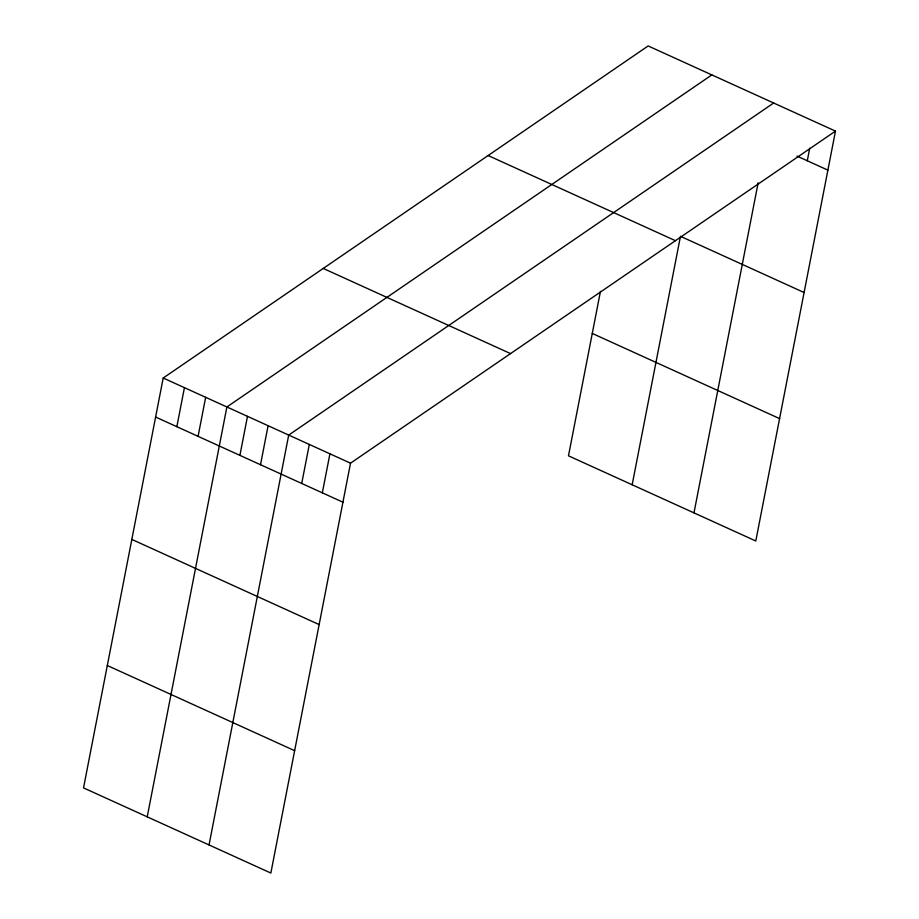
<?xml version="1.0" encoding="UTF-8"?>
<svg xmlns="http://www.w3.org/2000/svg" width="919" height="919" viewBox="0 0 919 919"><rect width="100%" height="100%" fill="white"/><g stroke="black" fill="none" stroke-linecap="round" stroke-linejoin="round"><path stroke-width="1.38" d="M163.203 378.019L83.526 787.893L270.852 873.05L350.518 463.176L835.474 131.107L648.148 45.95L163.203 378.019L350.518 463.176M176.85 426.692L184.432 387.669M198.079 436.341L205.661 397.318M147.224 816.842L226.89 406.968L711.834 74.898M239.905 455.364L247.498 416.341M260.514 464.738L268.095 425.704M209.038 844.952L288.704 435.078L773.66 103.008M301.719 483.463L309.312 444.44M322.328 492.837L329.921 453.814M600.44 291.415L568.482 455.824L755.797 540.981L835.474 131.107M632.169 484.772L680.462 236.309L804.091 292.518M693.983 512.882L758.141 182.824M807.284 160.768L809.719 148.223M796.98 156.081L827.881 170.13M488.115 155.529L675.442 240.686M592.273 333.448L779.588 418.604M323.235 268.44L510.55 353.597M155.61 417.042L342.936 502.199M131.831 539.419L319.146 624.587M107.316 665.517L294.643 750.674"/></g></svg>
